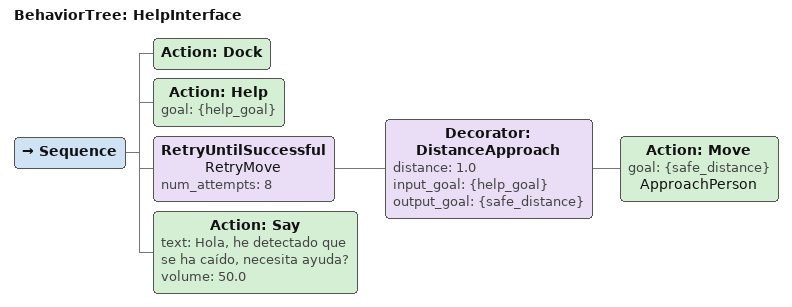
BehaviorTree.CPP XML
<?xml version="1.0"?>
<root BTCPP_format="4" main_tree_to_execute="HelpInterface">
    <BehaviorTree ID="HelpInterface">
        <Sequence>
            <Action ID="Dock"/>
            <Action ID="Help" goal="{help_goal}"/>
            <RetryUntilSuccessful name="RetryMove" num_attempts="8">
                <Decorator ID="DistanceApproach" distance="1.0" input_goal="{help_goal}" output_goal="{safe_distance}">
                    <Action ID="Move" goal="{safe_distance}" name="ApproachPerson"/>
                </Decorator>
            </RetryUntilSuccessful>
            <Action ID="Say" text="Hola, he detectado que se ha caído, necesita ayuda?" volume="50.0"/>
        </Sequence>
    </BehaviorTree>
</root>
